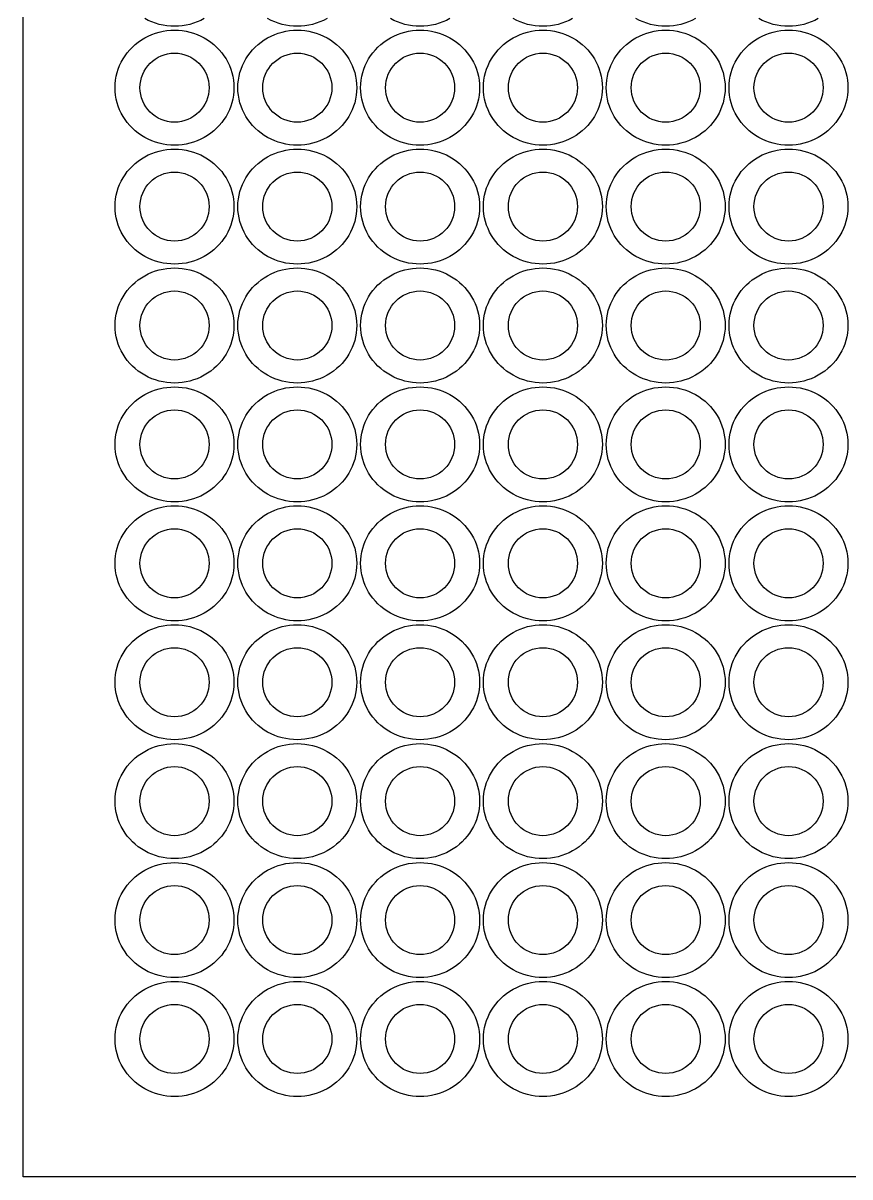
# Model space of a CAD drawing. Extents: x -40 to 224, y -344 to 113.
# Drawn here: x 25 to 132.7, y -343.6 to -193.2 of the extents above; entities that cross this region are included whole.
import ezdxf

# ---------------------------------------------------------------- set-up
doc = ezdxf.new("R2010")
doc.units = 0
doc.layers.add('Capa_1', color=7, linetype='CONTINUOUS')

msp = doc.modelspace()

# ---------------------------------------------------------------- linework, layer by layer
at = {"layer": 'Capa_1', "color": 7}
for points in [[(25, -44.12762), (224.46117, -44.12762), (224.46117, -343.5888), (25, -343.5888)], [(52.476584, -201.608214)], [(68.476584, -201.608214)], [(84.476584, -201.608214)], [(100.476584, -201.608214)], [(116.476584, -201.608214)], [(132.476584, -201.608214)], [(52.476584, -217.108214)], [(68.476584, -217.108214)], [(84.476584, -217.108214)], [(100.476584, -217.108214)], [(116.476584, -217.108214)], [(132.476584, -217.108214)], [(52.476584, -232.608214)], [(68.476584, -232.608214)], [(84.476584, -232.608214)], [(100.476584, -232.608214)], [(116.476584, -232.608214)], [(132.476584, -232.608214)], [(52.476584, -248.108214)], [(68.476584, -248.108214)], [(84.476584, -248.108214)], [(100.476584, -248.108214)], [(116.476584, -248.108214)], [(132.476584, -248.108214)], [(52.476584, -263.608214)], [(68.476584, -263.608214)], [(84.476584, -263.608214)], [(100.476584, -263.608214)], [(116.476584, -263.608214)], [(132.476584, -263.608214)], [(52.476584, -279.108214)], [(68.476584, -279.108214)], [(84.476584, -279.108214)], [(100.476584, -279.108214)], [(116.476584, -279.108214)], [(132.476584, -279.108214)], [(52.476584, -294.608214)], [(68.476584, -294.608214)], [(84.476584, -294.608214)], [(100.476584, -294.608214)], [(116.476584, -294.608214)], [(132.476584, -294.608214)], [(52.476584, -310.108214)], [(68.476584, -310.108214)], [(84.476584, -310.108214)], [(100.476584, -310.108214)], [(116.476584, -310.108214)], [(132.476584, -310.108214)], [(52.476584, -325.608214)], [(68.476584, -325.608214)], [(84.476584, -325.608214)], [(100.476584, -325.608214)], [(116.476584, -325.608214)], [(132.476584, -325.608214)]]:
    msp.add_lwpolyline(points, close=True, dxfattribs=at)
at = {"layer": 'Capa_1', "color": 5}
for points in [[(49.230584, -201.608214)], [(65.230584, -201.608214)], [(81.230584, -201.608214)], [(97.230584, -201.608214)], [(113.230584, -201.608214)], [(129.230584, -201.608214)], [(49.230584, -217.108214)], [(65.230584, -217.108214)], [(81.230584, -217.108214)], [(97.230584, -217.108214)], [(113.230584, -217.108214)], [(129.230584, -217.108214)], [(49.230584, -232.608214)], [(65.230584, -232.608214)], [(81.230584, -232.608214)], [(97.230584, -232.608214)], [(113.230584, -232.608214)], [(129.230584, -232.608214)], [(49.230584, -248.108214)], [(65.230584, -248.108214)], [(81.230584, -248.108214)], [(97.230584, -248.108214)], [(113.230584, -248.108214)], [(129.230584, -248.108214)], [(49.230584, -263.608214)], [(65.230584, -263.608214)], [(81.230584, -263.608214)], [(97.230584, -263.608214)], [(113.230584, -263.608214)], [(129.230584, -263.608214)], [(49.230584, -279.108214)], [(65.230584, -279.108214)], [(81.230584, -279.108214)], [(97.230584, -279.108214)], [(113.230584, -279.108214)], [(129.230584, -279.108214)], [(49.230584, -294.608214)], [(65.230584, -294.608214)], [(81.230584, -294.608214)], [(97.230584, -294.608214)], [(113.230584, -294.608214)], [(129.230584, -294.608214)], [(49.230584, -310.108214)], [(65.230584, -310.108214)], [(81.230584, -310.108214)], [(97.230584, -310.108214)], [(113.230584, -310.108214)], [(129.230584, -310.108214)], [(49.230584, -325.608214)], [(65.230584, -325.608214)], [(81.230584, -325.608214)], [(97.230584, -325.608214)], [(113.230584, -325.608214)], [(129.230584, -325.608214)]]:
    msp.add_lwpolyline(points, close=True, dxfattribs=at)
at = {"layer": 'Capa_1', "color": 7}
for points in [[(48.603584, -192.599941), (46.206963, -193.938972), (43.254204, -193.938972), (40.857583, -192.599941)], [(40.857583, -195.116486), (43.254204, -193.777455), (46.206963, -193.777455), (48.603584, -195.116486)], [(64.603584, -192.599941), (62.206963, -193.938972), (59.254204, -193.938972), (56.857583, -192.599941)], [(56.857583, -195.116486), (59.254204, -193.777455), (62.206963, -193.777455), (64.603584, -195.116486)], [(80.603584, -192.599941), (78.206963, -193.938972), (75.254204, -193.938972), (72.857583, -192.599941)], [(72.857583, -195.116486), (75.254204, -193.777455), (78.206963, -193.777455), (80.603584, -195.116486)], [(96.603584, -192.599941), (94.206963, -193.938972), (91.254204, -193.938972), (88.857583, -192.599941)], [(88.857583, -195.116486), (91.254204, -193.777455), (94.206963, -193.777455), (96.603584, -195.116486)], [(112.603584, -192.599941), (110.206963, -193.938972), (107.254204, -193.938972), (104.857583, -192.599941)], [(104.857583, -195.116486), (107.254204, -193.777455), (110.206963, -193.777455), (112.603584, -195.116486)], [(128.603584, -192.599941), (126.206963, -193.938972), (123.254204, -193.938972), (120.857583, -192.599941)], [(120.857583, -195.116486), (123.254204, -193.777455), (126.206963, -193.777455), (128.603584, -195.116486)], [(36.984583, -201.608214), (36.984583, -198.93015), (38.460962, -196.455518), (40.857583, -195.116486)], [(48.603584, -195.116486), (51.000205, -196.455518), (52.476584, -198.93015), (52.476584, -201.608214)], [(52.984583, -201.608214), (52.984583, -198.93015), (54.460962, -196.455518), (56.857583, -195.116486)], [(64.603584, -195.116486), (67.000205, -196.455518), (68.476584, -198.93015), (68.476584, -201.608214)], [(68.984583, -201.608214), (68.984583, -198.93015), (70.460962, -196.455518), (72.857583, -195.116486)], [(80.603584, -195.116486), (83.000205, -196.455518), (84.476584, -198.93015), (84.476584, -201.608214)], [(84.984583, -201.608214), (84.984583, -198.93015), (86.460962, -196.455518), (88.857583, -195.116486)], [(96.603584, -195.116486), (99.000205, -196.455518), (100.476584, -198.93015), (100.476584, -201.608214)], [(100.984583, -201.608214), (100.984583, -198.93015), (102.460962, -196.455518), (104.857583, -195.116486)], [(112.603584, -195.116486), (115.000205, -196.455518), (116.476584, -198.93015), (116.476584, -201.608214)], [(116.984583, -201.608214), (116.984583, -198.93015), (118.460962, -196.455518), (120.857583, -195.116486)], [(128.603584, -195.116486), (131.000205, -196.455518), (132.476584, -198.93015), (132.476584, -201.608214)], [(40.857583, -208.099941), (38.460962, -206.760909), (36.984583, -204.286277), (36.984583, -201.608214)], [(52.476584, -201.608214), (52.476584, -204.286277), (51.000205, -206.760909), (48.603584, -208.099941)], [(56.857583, -208.099941), (54.460962, -206.760909), (52.984583, -204.286277), (52.984583, -201.608214)], [(68.476584, -201.608214), (68.476584, -204.286277), (67.000205, -206.760909), (64.603584, -208.099941)], [(72.857583, -208.099941), (70.460962, -206.760909), (68.984583, -204.286277), (68.984583, -201.608214)], [(84.476584, -201.608214), (84.476584, -204.286277), (83.000205, -206.760909), (80.603584, -208.099941)], [(88.857583, -208.099941), (86.460962, -206.760909), (84.984583, -204.286277), (84.984583, -201.608214)], [(100.476584, -201.608214), (100.476584, -204.286277), (99.000205, -206.760909), (96.603584, -208.099941)], [(104.857583, -208.099941), (102.460962, -206.760909), (100.984583, -204.286277), (100.984583, -201.608214)], [(116.476584, -201.608214), (116.476584, -204.286277), (115.000205, -206.760909), (112.603584, -208.099941)], [(120.857583, -208.099941), (118.460962, -206.760909), (116.984583, -204.286277), (116.984583, -201.608214)], [(132.476584, -201.608214), (132.476584, -204.286277), (131.000205, -206.760909), (128.603584, -208.099941)], [(48.603584, -208.099941), (46.206963, -209.438972), (43.254204, -209.438972), (40.857583, -208.099941)], [(64.603584, -208.099941), (62.206963, -209.438972), (59.254204, -209.438972), (56.857583, -208.099941)], [(80.603584, -208.099941), (78.206963, -209.438972), (75.254204, -209.438972), (72.857583, -208.099941)], [(96.603584, -208.099941), (94.206963, -209.438972), (91.254204, -209.438972), (88.857583, -208.099941)], [(112.603584, -208.099941), (110.206963, -209.438972), (107.254204, -209.438972), (104.857583, -208.099941)], [(128.603584, -208.099941), (126.206963, -209.438972), (123.254204, -209.438972), (120.857583, -208.099941)], [(40.857583, -210.616486), (43.254204, -209.277455), (46.206963, -209.277455), (48.603584, -210.616486)], [(56.857583, -210.616486), (59.254204, -209.277455), (62.206963, -209.277455), (64.603584, -210.616486)], [(72.857583, -210.616486), (75.254204, -209.277455), (78.206963, -209.277455), (80.603584, -210.616486)], [(88.857583, -210.616486), (91.254204, -209.277455), (94.206963, -209.277455), (96.603584, -210.616486)], [(104.857583, -210.616486), (107.254204, -209.277455), (110.206963, -209.277455), (112.603584, -210.616486)], [(120.857583, -210.616486), (123.254204, -209.277455), (126.206963, -209.277455), (128.603584, -210.616486)], [(36.984583, -217.108214), (36.984583, -214.43015), (38.460962, -211.955518), (40.857583, -210.616486)], [(48.603584, -210.616486), (51.000205, -211.955518), (52.476584, -214.43015), (52.476584, -217.108214)], [(52.984583, -217.108214), (52.984583, -214.43015), (54.460962, -211.955518), (56.857583, -210.616486)], [(64.603584, -210.616486), (67.000205, -211.955518), (68.476584, -214.43015), (68.476584, -217.108214)], [(68.984583, -217.108214), (68.984583, -214.43015), (70.460962, -211.955518), (72.857583, -210.616486)], [(80.603584, -210.616486), (83.000205, -211.955518), (84.476584, -214.43015), (84.476584, -217.108214)], [(84.984583, -217.108214), (84.984583, -214.43015), (86.460962, -211.955518), (88.857583, -210.616486)], [(96.603584, -210.616486), (99.000205, -211.955518), (100.476584, -214.43015), (100.476584, -217.108214)], [(100.984583, -217.108214), (100.984583, -214.43015), (102.460962, -211.955518), (104.857583, -210.616486)], [(112.603584, -210.616486), (115.000205, -211.955518), (116.476584, -214.43015), (116.476584, -217.108214)], [(116.984583, -217.108214), (116.984583, -214.43015), (118.460962, -211.955518), (120.857583, -210.616486)], [(128.603584, -210.616486), (131.000205, -211.955518), (132.476584, -214.43015), (132.476584, -217.108214)], [(40.857583, -223.599941), (38.460962, -222.260909), (36.984583, -219.786277), (36.984583, -217.108214)], [(52.476584, -217.108214), (52.476584, -219.786277), (51.000205, -222.260909), (48.603584, -223.599941)], [(56.857583, -223.599941), (54.460962, -222.260909), (52.984583, -219.786277), (52.984583, -217.108214)], [(68.476584, -217.108214), (68.476584, -219.786277), (67.000205, -222.260909), (64.603584, -223.599941)], [(72.857583, -223.599941), (70.460962, -222.260909), (68.984583, -219.786277), (68.984583, -217.108214)], [(84.476584, -217.108214), (84.476584, -219.786277), (83.000205, -222.260909), (80.603584, -223.599941)], [(88.857583, -223.599941), (86.460962, -222.260909), (84.984583, -219.786277), (84.984583, -217.108214)], [(100.476584, -217.108214), (100.476584, -219.786277), (99.000205, -222.260909), (96.603584, -223.599941)], [(104.857583, -223.599941), (102.460962, -222.260909), (100.984583, -219.786277), (100.984583, -217.108214)], [(116.476584, -217.108214), (116.476584, -219.786277), (115.000205, -222.260909), (112.603584, -223.599941)], [(120.857583, -223.599941), (118.460962, -222.260909), (116.984583, -219.786277), (116.984583, -217.108214)], [(132.476584, -217.108214), (132.476584, -219.786277), (131.000205, -222.260909), (128.603584, -223.599941)], [(48.603584, -223.599941), (46.206963, -224.938972), (43.254204, -224.938972), (40.857583, -223.599941)], [(64.603584, -223.599941), (62.206963, -224.938972), (59.254204, -224.938972), (56.857583, -223.599941)], [(80.603584, -223.599941), (78.206963, -224.938972), (75.254204, -224.938972), (72.857583, -223.599941)], [(96.603584, -223.599941), (94.206963, -224.938972), (91.254204, -224.938972), (88.857583, -223.599941)], [(112.603584, -223.599941), (110.206963, -224.938972), (107.254204, -224.938972), (104.857583, -223.599941)], [(128.603584, -223.599941), (126.206963, -224.938972), (123.254204, -224.938972), (120.857583, -223.599941)], [(40.857583, -226.116486), (43.254204, -224.777455), (46.206963, -224.777455), (48.603584, -226.116486)], [(56.857583, -226.116486), (59.254204, -224.777455), (62.206963, -224.777455), (64.603584, -226.116486)], [(72.857583, -226.116486), (75.254204, -224.777455), (78.206963, -224.777455), (80.603584, -226.116486)], [(88.857583, -226.116486), (91.254204, -224.777455), (94.206963, -224.777455), (96.603584, -226.116486)], [(104.857583, -226.116486), (107.254204, -224.777455), (110.206963, -224.777455), (112.603584, -226.116486)], [(120.857583, -226.116486), (123.254204, -224.777455), (126.206963, -224.777455), (128.603584, -226.116486)], [(36.984583, -232.608214), (36.984583, -229.93015), (38.460962, -227.455518), (40.857583, -226.116486)], [(48.603584, -226.116486), (51.000205, -227.455518), (52.476584, -229.93015), (52.476584, -232.608214)], [(52.984583, -232.608214), (52.984583, -229.93015), (54.460962, -227.455518), (56.857583, -226.116486)], [(64.603584, -226.116486), (67.000205, -227.455518), (68.476584, -229.93015), (68.476584, -232.608214)], [(68.984583, -232.608214), (68.984583, -229.93015), (70.460962, -227.455518), (72.857583, -226.116486)], [(80.603584, -226.116486), (83.000205, -227.455518), (84.476584, -229.93015), (84.476584, -232.608214)], [(84.984583, -232.608214), (84.984583, -229.93015), (86.460962, -227.455518), (88.857583, -226.116486)], [(96.603584, -226.116486), (99.000205, -227.455518), (100.476584, -229.93015), (100.476584, -232.608214)], [(100.984583, -232.608214), (100.984583, -229.93015), (102.460962, -227.455518), (104.857583, -226.116486)], [(112.603584, -226.116486), (115.000205, -227.455518), (116.476584, -229.93015), (116.476584, -232.608214)], [(116.984583, -232.608214), (116.984583, -229.93015), (118.460962, -227.455518), (120.857583, -226.116486)], [(128.603584, -226.116486), (131.000205, -227.455518), (132.476584, -229.93015), (132.476584, -232.608214)], [(40.857583, -239.099941), (38.460962, -237.760909), (36.984583, -235.286277), (36.984583, -232.608214)], [(52.476584, -232.608214), (52.476584, -235.286277), (51.000205, -237.760909), (48.603584, -239.099941)], [(56.857583, -239.099941), (54.460962, -237.760909), (52.984583, -235.286277), (52.984583, -232.608214)], [(68.476584, -232.608214), (68.476584, -235.286277), (67.000205, -237.760909), (64.603584, -239.099941)], [(72.857583, -239.099941), (70.460962, -237.760909), (68.984583, -235.286277), (68.984583, -232.608214)], [(84.476584, -232.608214), (84.476584, -235.286277), (83.000205, -237.760909), (80.603584, -239.099941)], [(88.857583, -239.099941), (86.460962, -237.760909), (84.984583, -235.286277), (84.984583, -232.608214)], [(100.476584, -232.608214), (100.476584, -235.286277), (99.000205, -237.760909), (96.603584, -239.099941)], [(104.857583, -239.099941), (102.460962, -237.760909), (100.984583, -235.286277), (100.984583, -232.608214)], [(116.476584, -232.608214), (116.476584, -235.286277), (115.000205, -237.760909), (112.603584, -239.099941)], [(120.857583, -239.099941), (118.460962, -237.760909), (116.984583, -235.286277), (116.984583, -232.608214)], [(132.476584, -232.608214), (132.476584, -235.286277), (131.000205, -237.760909), (128.603584, -239.099941)], [(48.603584, -239.099941), (46.206963, -240.438972), (43.254204, -240.438972), (40.857583, -239.099941)], [(64.603584, -239.099941), (62.206963, -240.438972), (59.254204, -240.438972), (56.857583, -239.099941)], [(80.603584, -239.099941), (78.206963, -240.438972), (75.254204, -240.438972), (72.857583, -239.099941)], [(96.603584, -239.099941), (94.206963, -240.438972), (91.254204, -240.438972), (88.857583, -239.099941)], [(112.603584, -239.099941), (110.206963, -240.438972), (107.254204, -240.438972), (104.857583, -239.099941)], [(128.603584, -239.099941), (126.206963, -240.438972), (123.254204, -240.438972), (120.857583, -239.099941)], [(40.857583, -241.616486), (43.254204, -240.277455), (46.206963, -240.277455), (48.603584, -241.616486)], [(56.857583, -241.616486), (59.254204, -240.277455), (62.206963, -240.277455), (64.603584, -241.616486)], [(72.857583, -241.616486), (75.254204, -240.277455), (78.206963, -240.277455), (80.603584, -241.616486)], [(88.857583, -241.616486), (91.254204, -240.277455), (94.206963, -240.277455), (96.603584, -241.616486)], [(104.857583, -241.616486), (107.254204, -240.277455), (110.206963, -240.277455), (112.603584, -241.616486)], [(120.857583, -241.616486), (123.254204, -240.277455), (126.206963, -240.277455), (128.603584, -241.616486)], [(36.984583, -248.108214), (36.984583, -245.43015), (38.460962, -242.955518), (40.857583, -241.616486)], [(48.603584, -241.616486), (51.000205, -242.955518), (52.476584, -245.43015), (52.476584, -248.108214)], [(52.984583, -248.108214), (52.984583, -245.43015), (54.460962, -242.955518), (56.857583, -241.616486)], [(64.603584, -241.616486), (67.000205, -242.955518), (68.476584, -245.43015), (68.476584, -248.108214)], [(68.984583, -248.108214), (68.984583, -245.43015), (70.460962, -242.955518), (72.857583, -241.616486)], [(80.603584, -241.616486), (83.000205, -242.955518), (84.476584, -245.43015), (84.476584, -248.108214)], [(84.984583, -248.108214), (84.984583, -245.43015), (86.460962, -242.955518), (88.857583, -241.616486)], [(96.603584, -241.616486), (99.000205, -242.955518), (100.476584, -245.43015), (100.476584, -248.108214)], [(100.984583, -248.108214), (100.984583, -245.43015), (102.460962, -242.955518), (104.857583, -241.616486)], [(112.603584, -241.616486), (115.000205, -242.955518), (116.476584, -245.43015), (116.476584, -248.108214)], [(116.984583, -248.108214), (116.984583, -245.43015), (118.460962, -242.955518), (120.857583, -241.616486)], [(128.603584, -241.616486), (131.000205, -242.955518), (132.476584, -245.43015), (132.476584, -248.108214)], [(40.857583, -254.599941), (38.460962, -253.260909), (36.984583, -250.786277), (36.984583, -248.108214)], [(52.476584, -248.108214), (52.476584, -250.786277), (51.000205, -253.260909), (48.603584, -254.599941)], [(56.857583, -254.599941), (54.460962, -253.260909), (52.984583, -250.786277), (52.984583, -248.108214)], [(68.476584, -248.108214), (68.476584, -250.786277), (67.000205, -253.260909), (64.603584, -254.599941)], [(72.857583, -254.599941), (70.460962, -253.260909), (68.984583, -250.786277), (68.984583, -248.108214)], [(84.476584, -248.108214), (84.476584, -250.786277), (83.000205, -253.260909), (80.603584, -254.599941)], [(88.857583, -254.599941), (86.460962, -253.260909), (84.984583, -250.786277), (84.984583, -248.108214)], [(100.476584, -248.108214), (100.476584, -250.786277), (99.000205, -253.260909), (96.603584, -254.599941)], [(104.857583, -254.599941), (102.460962, -253.260909), (100.984583, -250.786277), (100.984583, -248.108214)], [(116.476584, -248.108214), (116.476584, -250.786277), (115.000205, -253.260909), (112.603584, -254.599941)], [(120.857583, -254.599941), (118.460962, -253.260909), (116.984583, -250.786277), (116.984583, -248.108214)], [(132.476584, -248.108214), (132.476584, -250.786277), (131.000205, -253.260909), (128.603584, -254.599941)], [(48.603584, -254.599941), (46.206963, -255.938972), (43.254204, -255.938972), (40.857583, -254.599941)], [(64.603584, -254.599941), (62.206963, -255.938972), (59.254204, -255.938972), (56.857583, -254.599941)], [(80.603584, -254.599941), (78.206963, -255.938972), (75.254204, -255.938972), (72.857583, -254.599941)], [(96.603584, -254.599941), (94.206963, -255.938972), (91.254204, -255.938972), (88.857583, -254.599941)], [(112.603584, -254.599941), (110.206963, -255.938972), (107.254204, -255.938972), (104.857583, -254.599941)], [(128.603584, -254.599941), (126.206963, -255.938972), (123.254204, -255.938972), (120.857583, -254.599941)], [(36.984583, -263.608214), (36.984583, -260.93015), (38.460962, -258.455518), (40.857583, -257.116486)], [(40.857583, -257.116486), (43.254204, -255.777455), (46.206963, -255.777455), (48.603584, -257.116486)], [(48.603584, -257.116486), (51.000205, -258.455518), (52.476584, -260.93015), (52.476584, -263.608214)], [(52.984583, -263.608214), (52.984583, -260.93015), (54.460962, -258.455518), (56.857583, -257.116486)], [(56.857583, -257.116486), (59.254204, -255.777455), (62.206963, -255.777455), (64.603584, -257.116486)], [(64.603584, -257.116486), (67.000205, -258.455518), (68.476584, -260.93015), (68.476584, -263.608214)], [(68.984583, -263.608214), (68.984583, -260.93015), (70.460962, -258.455518), (72.857583, -257.116486)], [(72.857583, -257.116486), (75.254204, -255.777455), (78.206963, -255.777455), (80.603584, -257.116486)], [(80.603584, -257.116486), (83.000205, -258.455518), (84.476584, -260.93015), (84.476584, -263.608214)], [(84.984583, -263.608214), (84.984583, -260.93015), (86.460962, -258.455518), (88.857583, -257.116486)], [(88.857583, -257.116486), (91.254204, -255.777455), (94.206963, -255.777455), (96.603584, -257.116486)], [(96.603584, -257.116486), (99.000205, -258.455518), (100.476584, -260.93015), (100.476584, -263.608214)], [(100.984583, -263.608214), (100.984583, -260.93015), (102.460962, -258.455518), (104.857583, -257.116486)], [(104.857583, -257.116486), (107.254204, -255.777455), (110.206963, -255.777455), (112.603584, -257.116486)], [(112.603584, -257.116486), (115.000205, -258.455518), (116.476584, -260.93015), (116.476584, -263.608214)], [(116.984583, -263.608214), (116.984583, -260.93015), (118.460962, -258.455518), (120.857583, -257.116486)], [(120.857583, -257.116486), (123.254204, -255.777455), (126.206963, -255.777455), (128.603584, -257.116486)], [(128.603584, -257.116486), (131.000205, -258.455518), (132.476584, -260.93015), (132.476584, -263.608214)], [(40.857583, -270.099941), (38.460962, -268.760909), (36.984583, -266.286277), (36.984583, -263.608214)], [(52.476584, -263.608214), (52.476584, -266.286277), (51.000205, -268.760909), (48.603584, -270.099941)], [(56.857583, -270.099941), (54.460962, -268.760909), (52.984583, -266.286277), (52.984583, -263.608214)], [(68.476584, -263.608214), (68.476584, -266.286277), (67.000205, -268.760909), (64.603584, -270.099941)], [(72.857583, -270.099941), (70.460962, -268.760909), (68.984583, -266.286277), (68.984583, -263.608214)], [(84.476584, -263.608214), (84.476584, -266.286277), (83.000205, -268.760909), (80.603584, -270.099941)], [(88.857583, -270.099941), (86.460962, -268.760909), (84.984583, -266.286277), (84.984583, -263.608214)], [(100.476584, -263.608214), (100.476584, -266.286277), (99.000205, -268.760909), (96.603584, -270.099941)], [(104.857583, -270.099941), (102.460962, -268.760909), (100.984583, -266.286277), (100.984583, -263.608214)], [(116.476584, -263.608214), (116.476584, -266.286277), (115.000205, -268.760909), (112.603584, -270.099941)], [(120.857583, -270.099941), (118.460962, -268.760909), (116.984583, -266.286277), (116.984583, -263.608214)], [(132.476584, -263.608214), (132.476584, -266.286277), (131.000205, -268.760909), (128.603584, -270.099941)], [(48.603584, -270.099941), (46.206963, -271.438972), (43.254204, -271.438972), (40.857583, -270.099941)], [(64.603584, -270.099941), (62.206963, -271.438972), (59.254204, -271.438972), (56.857583, -270.099941)], [(80.603584, -270.099941), (78.206963, -271.438972), (75.254204, -271.438972), (72.857583, -270.099941)], [(96.603584, -270.099941), (94.206963, -271.438972), (91.254204, -271.438972), (88.857583, -270.099941)], [(112.603584, -270.099941), (110.206963, -271.438972), (107.254204, -271.438972), (104.857583, -270.099941)], [(128.603584, -270.099941), (126.206963, -271.438972), (123.254204, -271.438972), (120.857583, -270.099941)], [(40.857583, -272.616486), (43.254204, -271.277455), (46.206963, -271.277455), (48.603584, -272.616486)], [(56.857583, -272.616486), (59.254204, -271.277455), (62.206963, -271.277455), (64.603584, -272.616486)], [(72.857583, -272.616486), (75.254204, -271.277455), (78.206963, -271.277455), (80.603584, -272.616486)], [(88.857583, -272.616486), (91.254204, -271.277455), (94.206963, -271.277455), (96.603584, -272.616486)], [(104.857583, -272.616486), (107.254204, -271.277455), (110.206963, -271.277455), (112.603584, -272.616486)], [(120.857583, -272.616486), (123.254204, -271.277455), (126.206963, -271.277455), (128.603584, -272.616486)], [(36.984583, -279.108214), (36.984583, -276.43015), (38.460962, -273.955518), (40.857583, -272.616486)], [(48.603584, -272.616486), (51.000205, -273.955518), (52.476584, -276.43015), (52.476584, -279.108214)], [(52.984583, -279.108214), (52.984583, -276.43015), (54.460962, -273.955518), (56.857583, -272.616486)], [(64.603584, -272.616486), (67.000205, -273.955518), (68.476584, -276.43015), (68.476584, -279.108214)], [(68.984583, -279.108214), (68.984583, -276.43015), (70.460962, -273.955518), (72.857583, -272.616486)], [(80.603584, -272.616486), (83.000205, -273.955518), (84.476584, -276.43015), (84.476584, -279.108214)], [(84.984583, -279.108214), (84.984583, -276.43015), (86.460962, -273.955518), (88.857583, -272.616486)], [(96.603584, -272.616486), (99.000205, -273.955518), (100.476584, -276.43015), (100.476584, -279.108214)], [(100.984583, -279.108214), (100.984583, -276.43015), (102.460962, -273.955518), (104.857583, -272.616486)], [(112.603584, -272.616486), (115.000205, -273.955518), (116.476584, -276.43015), (116.476584, -279.108214)], [(116.984583, -279.108214), (116.984583, -276.43015), (118.460962, -273.955518), (120.857583, -272.616486)], [(128.603584, -272.616486), (131.000205, -273.955518), (132.476584, -276.43015), (132.476584, -279.108214)], [(40.857583, -285.599941), (38.460962, -284.260909), (36.984583, -281.786277), (36.984583, -279.108214)], [(52.476584, -279.108214), (52.476584, -281.786277), (51.000205, -284.260909), (48.603584, -285.599941)], [(56.857583, -285.599941), (54.460962, -284.260909), (52.984583, -281.786277), (52.984583, -279.108214)], [(68.476584, -279.108214), (68.476584, -281.786277), (67.000205, -284.260909), (64.603584, -285.599941)], [(72.857583, -285.599941), (70.460962, -284.260909), (68.984583, -281.786277), (68.984583, -279.108214)], [(84.476584, -279.108214), (84.476584, -281.786277), (83.000205, -284.260909), (80.603584, -285.599941)], [(88.857583, -285.599941), (86.460962, -284.260909), (84.984583, -281.786277), (84.984583, -279.108214)], [(100.476584, -279.108214), (100.476584, -281.786277), (99.000205, -284.260909), (96.603584, -285.599941)], [(104.857583, -285.599941), (102.460962, -284.260909), (100.984583, -281.786277), (100.984583, -279.108214)], [(116.476584, -279.108214), (116.476584, -281.786277), (115.000205, -284.260909), (112.603584, -285.599941)], [(120.857583, -285.599941), (118.460962, -284.260909), (116.984583, -281.786277), (116.984583, -279.108214)], [(132.476584, -279.108214), (132.476584, -281.786277), (131.000205, -284.260909), (128.603584, -285.599941)], [(48.603584, -285.599941), (46.206963, -286.938972), (43.254204, -286.938972), (40.857583, -285.599941)], [(64.603584, -285.599941), (62.206963, -286.938972), (59.254204, -286.938972), (56.857583, -285.599941)], [(80.603584, -285.599941), (78.206963, -286.938972), (75.254204, -286.938972), (72.857583, -285.599941)], [(96.603584, -285.599941), (94.206963, -286.938972), (91.254204, -286.938972), (88.857583, -285.599941)], [(112.603584, -285.599941), (110.206963, -286.938972), (107.254204, -286.938972), (104.857583, -285.599941)], [(128.603584, -285.599941), (126.206963, -286.938972), (123.254204, -286.938972), (120.857583, -285.599941)], [(40.857583, -288.116486), (43.254204, -286.777455), (46.206963, -286.777455), (48.603584, -288.116486)], [(56.857583, -288.116486), (59.254204, -286.777455), (62.206963, -286.777455), (64.603584, -288.116486)], [(72.857583, -288.116486), (75.254204, -286.777455), (78.206963, -286.777455), (80.603584, -288.116486)], [(88.857583, -288.116486), (91.254204, -286.777455), (94.206963, -286.777455), (96.603584, -288.116486)], [(104.857583, -288.116486), (107.254204, -286.777455), (110.206963, -286.777455), (112.603584, -288.116486)], [(120.857583, -288.116486), (123.254204, -286.777455), (126.206963, -286.777455), (128.603584, -288.116486)], [(36.984583, -294.608214), (36.984583, -291.93015), (38.460962, -289.455518), (40.857583, -288.116486)], [(48.603584, -288.116486), (51.000205, -289.455518), (52.476584, -291.93015), (52.476584, -294.608214)], [(52.984583, -294.608214), (52.984583, -291.93015), (54.460962, -289.455518), (56.857583, -288.116486)], [(64.603584, -288.116486), (67.000205, -289.455518), (68.476584, -291.93015), (68.476584, -294.608214)], [(68.984583, -294.608214), (68.984583, -291.93015), (70.460962, -289.455518), (72.857583, -288.116486)], [(80.603584, -288.116486), (83.000205, -289.455518), (84.476584, -291.93015), (84.476584, -294.608214)], [(84.984583, -294.608214), (84.984583, -291.93015), (86.460962, -289.455518), (88.857583, -288.116486)], [(96.603584, -288.116486), (99.000205, -289.455518), (100.476584, -291.93015), (100.476584, -294.608214)], [(100.984583, -294.608214), (100.984583, -291.93015), (102.460962, -289.455518), (104.857583, -288.116486)], [(112.603584, -288.116486), (115.000205, -289.455518), (116.476584, -291.93015), (116.476584, -294.608214)], [(116.984583, -294.608214), (116.984583, -291.93015), (118.460962, -289.455518), (120.857583, -288.116486)], [(128.603584, -288.116486), (131.000205, -289.455518), (132.476584, -291.93015), (132.476584, -294.608214)], [(40.857583, -301.099941), (38.460962, -299.760909), (36.984583, -297.286277), (36.984583, -294.608214)], [(52.476584, -294.608214), (52.476584, -297.286277), (51.000205, -299.760909), (48.603584, -301.099941)], [(56.857583, -301.099941), (54.460962, -299.760909), (52.984583, -297.286277), (52.984583, -294.608214)], [(68.476584, -294.608214), (68.476584, -297.286277), (67.000205, -299.760909), (64.603584, -301.099941)], [(72.857583, -301.099941), (70.460962, -299.760909), (68.984583, -297.286277), (68.984583, -294.608214)], [(84.476584, -294.608214), (84.476584, -297.286277), (83.000205, -299.760909), (80.603584, -301.099941)], [(88.857583, -301.099941), (86.460962, -299.760909), (84.984583, -297.286277), (84.984583, -294.608214)], [(100.476584, -294.608214), (100.476584, -297.286277), (99.000205, -299.760909), (96.603584, -301.099941)], [(104.857583, -301.099941), (102.460962, -299.760909), (100.984583, -297.286277), (100.984583, -294.608214)], [(116.476584, -294.608214), (116.476584, -297.286277), (115.000205, -299.760909), (112.603584, -301.099941)], [(120.857583, -301.099941), (118.460962, -299.760909), (116.984583, -297.286277), (116.984583, -294.608214)], [(132.476584, -294.608214), (132.476584, -297.286277), (131.000205, -299.760909), (128.603584, -301.099941)], [(48.603584, -301.099941), (46.206963, -302.438972), (43.254204, -302.438972), (40.857583, -301.099941)], [(40.857583, -303.616486), (43.254204, -302.277455), (46.206963, -302.277455), (48.603584, -303.616486)], [(64.603584, -301.099941), (62.206963, -302.438972), (59.254204, -302.438972), (56.857583, -301.099941)], [(56.857583, -303.616486), (59.254204, -302.277455), (62.206963, -302.277455), (64.603584, -303.616486)], [(80.603584, -301.099941), (78.206963, -302.438972), (75.254204, -302.438972), (72.857583, -301.099941)], [(72.857583, -303.616486), (75.254204, -302.277455), (78.206963, -302.277455), (80.603584, -303.616486)], [(96.603584, -301.099941), (94.206963, -302.438972), (91.254204, -302.438972), (88.857583, -301.099941)], [(88.857583, -303.616486), (91.254204, -302.277455), (94.206963, -302.277455), (96.603584, -303.616486)], [(112.603584, -301.099941), (110.206963, -302.438972), (107.254204, -302.438972), (104.857583, -301.099941)], [(104.857583, -303.616486), (107.254204, -302.277455), (110.206963, -302.277455), (112.603584, -303.616486)], [(128.603584, -301.099941), (126.206963, -302.438972), (123.254204, -302.438972), (120.857583, -301.099941)], [(120.857583, -303.616486), (123.254204, -302.277455), (126.206963, -302.277455), (128.603584, -303.616486)], [(36.984583, -310.108214), (36.984583, -307.43015), (38.460962, -304.955518), (40.857583, -303.616486)], [(48.603584, -303.616486), (51.000205, -304.955518), (52.476584, -307.43015), (52.476584, -310.108214)], [(52.984583, -310.108214), (52.984583, -307.43015), (54.460962, -304.955518), (56.857583, -303.616486)], [(64.603584, -303.616486), (67.000205, -304.955518), (68.476584, -307.43015), (68.476584, -310.108214)], [(68.984583, -310.108214), (68.984583, -307.43015), (70.460962, -304.955518), (72.857583, -303.616486)], [(80.603584, -303.616486), (83.000205, -304.955518), (84.476584, -307.43015), (84.476584, -310.108214)], [(84.984583, -310.108214), (84.984583, -307.43015), (86.460962, -304.955518), (88.857583, -303.616486)], [(96.603584, -303.616486), (99.000205, -304.955518), (100.476584, -307.43015), (100.476584, -310.108214)], [(100.984583, -310.108214), (100.984583, -307.43015), (102.460962, -304.955518), (104.857583, -303.616486)], [(112.603584, -303.616486), (115.000205, -304.955518), (116.476584, -307.43015), (116.476584, -310.108214)], [(116.984583, -310.108214), (116.984583, -307.43015), (118.460962, -304.955518), (120.857583, -303.616486)], [(128.603584, -303.616486), (131.000205, -304.955518), (132.476584, -307.43015), (132.476584, -310.108214)], [(40.857583, -316.599941), (38.460962, -315.260909), (36.984583, -312.786277), (36.984583, -310.108214)], [(52.476584, -310.108214), (52.476584, -312.786277), (51.000205, -315.260909), (48.603584, -316.599941)], [(56.857583, -316.599941), (54.460962, -315.260909), (52.984583, -312.786277), (52.984583, -310.108214)], [(68.476584, -310.108214), (68.476584, -312.786277), (67.000205, -315.260909), (64.603584, -316.599941)], [(72.857583, -316.599941), (70.460962, -315.260909), (68.984583, -312.786277), (68.984583, -310.108214)], [(84.476584, -310.108214), (84.476584, -312.786277), (83.000205, -315.260909), (80.603584, -316.599941)], [(88.857583, -316.599941), (86.460962, -315.260909), (84.984583, -312.786277), (84.984583, -310.108214)], [(100.476584, -310.108214), (100.476584, -312.786277), (99.000205, -315.260909), (96.603584, -316.599941)], [(104.857583, -316.599941), (102.460962, -315.260909), (100.984583, -312.786277), (100.984583, -310.108214)], [(116.476584, -310.108214), (116.476584, -312.786277), (115.000205, -315.260909), (112.603584, -316.599941)], [(120.857583, -316.599941), (118.460962, -315.260909), (116.984583, -312.786277), (116.984583, -310.108214)], [(132.476584, -310.108214), (132.476584, -312.786277), (131.000205, -315.260909), (128.603584, -316.599941)], [(48.603584, -316.599941), (46.206963, -317.938972), (43.254204, -317.938972), (40.857583, -316.599941)], [(64.603584, -316.599941), (62.206963, -317.938972), (59.254204, -317.938972), (56.857583, -316.599941)], [(80.603584, -316.599941), (78.206963, -317.938972), (75.254204, -317.938972), (72.857583, -316.599941)], [(96.603584, -316.599941), (94.206963, -317.938972), (91.254204, -317.938972), (88.857583, -316.599941)], [(112.603584, -316.599941), (110.206963, -317.938972), (107.254204, -317.938972), (104.857583, -316.599941)], [(128.603584, -316.599941), (126.206963, -317.938972), (123.254204, -317.938972), (120.857583, -316.599941)], [(40.857583, -319.116486), (43.254204, -317.777455), (46.206963, -317.777455), (48.603584, -319.116486)], [(56.857583, -319.116486), (59.254204, -317.777455), (62.206963, -317.777455), (64.603584, -319.116486)], [(72.857583, -319.116486), (75.254204, -317.777455), (78.206963, -317.777455), (80.603584, -319.116486)], [(88.857583, -319.116486), (91.254204, -317.777455), (94.206963, -317.777455), (96.603584, -319.116486)], [(104.857583, -319.116486), (107.254204, -317.777455), (110.206963, -317.777455), (112.603584, -319.116486)], [(120.857583, -319.116486), (123.254204, -317.777455), (126.206963, -317.777455), (128.603584, -319.116486)], [(36.984583, -325.608214), (36.984583, -322.93015), (38.460962, -320.455518), (40.857583, -319.116486)], [(48.603584, -319.116486), (51.000205, -320.455518), (52.476584, -322.93015), (52.476584, -325.608214)], [(52.984583, -325.608214), (52.984583, -322.93015), (54.460962, -320.455518), (56.857583, -319.116486)], [(64.603584, -319.116486), (67.000205, -320.455518), (68.476584, -322.93015), (68.476584, -325.608214)], [(68.984583, -325.608214), (68.984583, -322.93015), (70.460962, -320.455518), (72.857583, -319.116486)], [(80.603584, -319.116486), (83.000205, -320.455518), (84.476584, -322.93015), (84.476584, -325.608214)], [(84.984583, -325.608214), (84.984583, -322.93015), (86.460962, -320.455518), (88.857583, -319.116486)], [(96.603584, -319.116486), (99.000205, -320.455518), (100.476584, -322.93015), (100.476584, -325.608214)], [(100.984583, -325.608214), (100.984583, -322.93015), (102.460962, -320.455518), (104.857583, -319.116486)], [(112.603584, -319.116486), (115.000205, -320.455518), (116.476584, -322.93015), (116.476584, -325.608214)], [(116.984583, -325.608214), (116.984583, -322.93015), (118.460962, -320.455518), (120.857583, -319.116486)], [(128.603584, -319.116486), (131.000205, -320.455518), (132.476584, -322.93015), (132.476584, -325.608214)], [(40.857583, -332.099941), (38.460962, -330.760909), (36.984583, -328.286277), (36.984583, -325.608214)], [(52.476584, -325.608214), (52.476584, -328.286277), (51.000205, -330.760909), (48.603584, -332.099941)], [(56.857583, -332.099941), (54.460962, -330.760909), (52.984583, -328.286277), (52.984583, -325.608214)], [(68.476584, -325.608214), (68.476584, -328.286277), (67.000205, -330.760909), (64.603584, -332.099941)], [(72.857583, -332.099941), (70.460962, -330.760909), (68.984583, -328.286277), (68.984583, -325.608214)], [(84.476584, -325.608214), (84.476584, -328.286277), (83.000205, -330.760909), (80.603584, -332.099941)], [(88.857583, -332.099941), (86.460962, -330.760909), (84.984583, -328.286277), (84.984583, -325.608214)], [(100.476584, -325.608214), (100.476584, -328.286277), (99.000205, -330.760909), (96.603584, -332.099941)], [(104.857583, -332.099941), (102.460962, -330.760909), (100.984583, -328.286277), (100.984583, -325.608214)], [(116.476584, -325.608214), (116.476584, -328.286277), (115.000205, -330.760909), (112.603584, -332.099941)], [(120.857583, -332.099941), (118.460962, -330.760909), (116.984583, -328.286277), (116.984583, -325.608214)], [(132.476584, -325.608214), (132.476584, -328.286277), (131.000205, -330.760909), (128.603584, -332.099941)], [(48.603584, -332.099941), (46.206963, -333.438972), (43.254204, -333.438972), (40.857583, -332.099941)], [(64.603584, -332.099941), (62.206963, -333.438972), (59.254204, -333.438972), (56.857583, -332.099941)], [(80.603584, -332.099941), (78.206963, -333.438972), (75.254204, -333.438972), (72.857583, -332.099941)], [(96.603584, -332.099941), (94.206963, -333.438972), (91.254204, -333.438972), (88.857583, -332.099941)], [(112.603584, -332.099941), (110.206963, -333.438972), (107.254204, -333.438972), (104.857583, -332.099941)], [(128.603584, -332.099941), (126.206963, -333.438972), (123.254204, -333.438972), (120.857583, -332.099941)]]:
    msp.add_open_spline(points, degree=3, dxfattribs=at)
at = {"layer": 'Capa_1', "color": 5}
for points in [[(40.230584, -201.608214), (40.230584, -199.122932), (42.245302, -197.108214), (44.730584, -197.108214)], [(44.730584, -197.108214), (47.215865, -197.108214), (49.230583, -199.122932), (49.230584, -201.608214)], [(56.230584, -201.608214), (56.230584, -199.122932), (58.245302, -197.108214), (60.730584, -197.108214)], [(60.730584, -197.108214), (63.215865, -197.108214), (65.230583, -199.122932), (65.230584, -201.608214)], [(72.230584, -201.608214), (72.230584, -199.122932), (74.245302, -197.108214), (76.730584, -197.108214)], [(76.730584, -197.108214), (79.215865, -197.108214), (81.230583, -199.122932), (81.230584, -201.608214)], [(88.230584, -201.608214), (88.230584, -199.122932), (90.245302, -197.108214), (92.730584, -197.108214)], [(92.730584, -197.108214), (95.215865, -197.108214), (97.230583, -199.122932), (97.230584, -201.608214)], [(104.230584, -201.608214), (104.230584, -199.122932), (106.245302, -197.108214), (108.730584, -197.108214)], [(108.730584, -197.108214), (111.215865, -197.108214), (113.230583, -199.122932), (113.230584, -201.608214)], [(120.230584, -201.608214), (120.230584, -199.122932), (122.245302, -197.108214), (124.730584, -197.108214)], [(124.730584, -197.108214), (127.215865, -197.108214), (129.230583, -199.122932), (129.230584, -201.608214)], [(44.730584, -206.108213), (42.245302, -206.108213), (40.230584, -204.093495), (40.230584, -201.608214)], [(49.230584, -201.608214), (49.230583, -204.093495), (47.215865, -206.108213), (44.730584, -206.108213)], [(60.730584, -206.108213), (58.245302, -206.108213), (56.230584, -204.093495), (56.230584, -201.608214)], [(65.230584, -201.608214), (65.230583, -204.093495), (63.215865, -206.108213), (60.730584, -206.108213)], [(76.730584, -206.108213), (74.245302, -206.108213), (72.230584, -204.093495), (72.230584, -201.608214)], [(81.230584, -201.608214), (81.230583, -204.093495), (79.215865, -206.108213), (76.730584, -206.108213)], [(92.730584, -206.108213), (90.245302, -206.108213), (88.230584, -204.093495), (88.230584, -201.608214)], [(97.230584, -201.608214), (97.230583, -204.093495), (95.215865, -206.108213), (92.730584, -206.108213)], [(108.730584, -206.108213), (106.245302, -206.108213), (104.230584, -204.093495), (104.230584, -201.608214)], [(113.230584, -201.608214), (113.230583, -204.093495), (111.215865, -206.108213), (108.730584, -206.108213)], [(124.730584, -206.108213), (122.245302, -206.108213), (120.230584, -204.093495), (120.230584, -201.608214)], [(129.230584, -201.608214), (129.230583, -204.093495), (127.215865, -206.108213), (124.730584, -206.108213)], [(40.230584, -217.108214), (40.230584, -214.622932), (42.245302, -212.608214), (44.730584, -212.608214)], [(44.730584, -212.608214), (47.215865, -212.608214), (49.230583, -214.622932), (49.230584, -217.108214)], [(56.230584, -217.108214), (56.230584, -214.622932), (58.245302, -212.608214), (60.730584, -212.608214)], [(60.730584, -212.608214), (63.215865, -212.608214), (65.230583, -214.622932), (65.230584, -217.108214)], [(72.230584, -217.108214), (72.230584, -214.622932), (74.245302, -212.608214), (76.730584, -212.608214)], [(76.730584, -212.608214), (79.215865, -212.608214), (81.230583, -214.622932), (81.230584, -217.108214)], [(88.230584, -217.108214), (88.230584, -214.622932), (90.245302, -212.608214), (92.730584, -212.608214)], [(92.730584, -212.608214), (95.215865, -212.608214), (97.230583, -214.622932), (97.230584, -217.108214)], [(104.230584, -217.108214), (104.230584, -214.622932), (106.245302, -212.608214), (108.730584, -212.608214)], [(108.730584, -212.608214), (111.215865, -212.608214), (113.230583, -214.622932), (113.230584, -217.108214)], [(120.230584, -217.108214), (120.230584, -214.622932), (122.245302, -212.608214), (124.730584, -212.608214)], [(124.730584, -212.608214), (127.215865, -212.608214), (129.230583, -214.622932), (129.230584, -217.108214)], [(44.730584, -221.608213), (42.245302, -221.608213), (40.230584, -219.593495), (40.230584, -217.108214)], [(49.230584, -217.108214), (49.230583, -219.593495), (47.215865, -221.608213), (44.730584, -221.608213)], [(60.730584, -221.608213), (58.245302, -221.608213), (56.230584, -219.593495), (56.230584, -217.108214)], [(65.230584, -217.108214), (65.230583, -219.593495), (63.215865, -221.608213), (60.730584, -221.608213)], [(76.730584, -221.608213), (74.245302, -221.608213), (72.230584, -219.593495), (72.230584, -217.108214)], [(81.230584, -217.108214), (81.230583, -219.593495), (79.215865, -221.608213), (76.730584, -221.608213)], [(92.730584, -221.608213), (90.245302, -221.608213), (88.230584, -219.593495), (88.230584, -217.108214)], [(97.230584, -217.108214), (97.230583, -219.593495), (95.215865, -221.608213), (92.730584, -221.608213)], [(108.730584, -221.608213), (106.245302, -221.608213), (104.230584, -219.593495), (104.230584, -217.108214)], [(113.230584, -217.108214), (113.230583, -219.593495), (111.215865, -221.608213), (108.730584, -221.608213)], [(124.730584, -221.608213), (122.245302, -221.608213), (120.230584, -219.593495), (120.230584, -217.108214)], [(129.230584, -217.108214), (129.230583, -219.593495), (127.215865, -221.608213), (124.730584, -221.608213)], [(40.230584, -232.608214), (40.230584, -230.122932), (42.245302, -228.108214), (44.730584, -228.108214)], [(44.730584, -228.108214), (47.215865, -228.108214), (49.230583, -230.122932), (49.230584, -232.608214)], [(56.230584, -232.608214), (56.230584, -230.122932), (58.245302, -228.108214), (60.730584, -228.108214)], [(60.730584, -228.108214), (63.215865, -228.108214), (65.230583, -230.122932), (65.230584, -232.608214)], [(72.230584, -232.608214), (72.230584, -230.122932), (74.245302, -228.108214), (76.730584, -228.108214)], [(76.730584, -228.108214), (79.215865, -228.108214), (81.230583, -230.122932), (81.230584, -232.608214)], [(88.230584, -232.608214), (88.230584, -230.122932), (90.245302, -228.108214), (92.730584, -228.108214)], [(92.730584, -228.108214), (95.215865, -228.108214), (97.230583, -230.122932), (97.230584, -232.608214)], [(104.230584, -232.608214), (104.230584, -230.122932), (106.245302, -228.108214), (108.730584, -228.108214)], [(108.730584, -228.108214), (111.215865, -228.108214), (113.230583, -230.122932), (113.230584, -232.608214)], [(120.230584, -232.608214), (120.230584, -230.122932), (122.245302, -228.108214), (124.730584, -228.108214)], [(124.730584, -228.108214), (127.215865, -228.108214), (129.230583, -230.122932), (129.230584, -232.608214)], [(44.730584, -237.108213), (42.245302, -237.108213), (40.230584, -235.093495), (40.230584, -232.608214)], [(49.230584, -232.608214), (49.230583, -235.093495), (47.215865, -237.108213), (44.730584, -237.108213)], [(60.730584, -237.108213), (58.245302, -237.108213), (56.230584, -235.093495), (56.230584, -232.608214)], [(65.230584, -232.608214), (65.230583, -235.093495), (63.215865, -237.108213), (60.730584, -237.108213)], [(76.730584, -237.108213), (74.245302, -237.108213), (72.230584, -235.093495), (72.230584, -232.608214)], [(81.230584, -232.608214), (81.230583, -235.093495), (79.215865, -237.108213), (76.730584, -237.108213)], [(92.730584, -237.108213), (90.245302, -237.108213), (88.230584, -235.093495), (88.230584, -232.608214)], [(97.230584, -232.608214), (97.230583, -235.093495), (95.215865, -237.108213), (92.730584, -237.108213)], [(108.730584, -237.108213), (106.245302, -237.108213), (104.230584, -235.093495), (104.230584, -232.608214)], [(113.230584, -232.608214), (113.230583, -235.093495), (111.215865, -237.108213), (108.730584, -237.108213)], [(124.730584, -237.108213), (122.245302, -237.108213), (120.230584, -235.093495), (120.230584, -232.608214)], [(129.230584, -232.608214), (129.230583, -235.093495), (127.215865, -237.108213), (124.730584, -237.108213)], [(40.230584, -248.108214), (40.230584, -245.622932), (42.245302, -243.608214), (44.730584, -243.608214)], [(44.730584, -243.608214), (47.215865, -243.608214), (49.230583, -245.622932), (49.230584, -248.108214)], [(56.230584, -248.108214), (56.230584, -245.622932), (58.245302, -243.608214), (60.730584, -243.608214)], [(60.730584, -243.608214), (63.215865, -243.608214), (65.230583, -245.622932), (65.230584, -248.108214)], [(72.230584, -248.108214), (72.230584, -245.622932), (74.245302, -243.608214), (76.730584, -243.608214)], [(76.730584, -243.608214), (79.215865, -243.608214), (81.230583, -245.622932), (81.230584, -248.108214)], [(88.230584, -248.108214), (88.230584, -245.622932), (90.245302, -243.608214), (92.730584, -243.608214)], [(92.730584, -243.608214), (95.215865, -243.608214), (97.230583, -245.622932), (97.230584, -248.108214)], [(104.230584, -248.108214), (104.230584, -245.622932), (106.245302, -243.608214), (108.730584, -243.608214)], [(108.730584, -243.608214), (111.215865, -243.608214), (113.230583, -245.622932), (113.230584, -248.108214)], [(120.230584, -248.108214), (120.230584, -245.622932), (122.245302, -243.608214), (124.730584, -243.608214)], [(124.730584, -243.608214), (127.215865, -243.608214), (129.230583, -245.622932), (129.230584, -248.108214)], [(44.730584, -252.608213), (42.245302, -252.608213), (40.230584, -250.593495), (40.230584, -248.108214)], [(49.230584, -248.108214), (49.230583, -250.593495), (47.215865, -252.608213), (44.730584, -252.608213)], [(60.730584, -252.608213), (58.245302, -252.608213), (56.230584, -250.593495), (56.230584, -248.108214)], [(65.230584, -248.108214), (65.230583, -250.593495), (63.215865, -252.608213), (60.730584, -252.608213)], [(76.730584, -252.608213), (74.245302, -252.608213), (72.230584, -250.593495), (72.230584, -248.108214)], [(81.230584, -248.108214), (81.230583, -250.593495), (79.215865, -252.608213), (76.730584, -252.608213)], [(92.730584, -252.608213), (90.245302, -252.608213), (88.230584, -250.593495), (88.230584, -248.108214)], [(97.230584, -248.108214), (97.230583, -250.593495), (95.215865, -252.608213), (92.730584, -252.608213)], [(108.730584, -252.608213), (106.245302, -252.608213), (104.230584, -250.593495), (104.230584, -248.108214)], [(113.230584, -248.108214), (113.230583, -250.593495), (111.215865, -252.608213), (108.730584, -252.608213)], [(124.730584, -252.608213), (122.245302, -252.608213), (120.230584, -250.593495), (120.230584, -248.108214)], [(129.230584, -248.108214), (129.230583, -250.593495), (127.215865, -252.608213), (124.730584, -252.608213)], [(40.230584, -263.608214), (40.230584, -261.122932), (42.245302, -259.108214), (44.730584, -259.108214)], [(44.730584, -259.108214), (47.215865, -259.108214), (49.230583, -261.122932), (49.230584, -263.608214)], [(56.230584, -263.608214), (56.230584, -261.122932), (58.245302, -259.108214), (60.730584, -259.108214)], [(60.730584, -259.108214), (63.215865, -259.108214), (65.230583, -261.122932), (65.230584, -263.608214)], [(72.230584, -263.608214), (72.230584, -261.122932), (74.245302, -259.108214), (76.730584, -259.108214)], [(76.730584, -259.108214), (79.215865, -259.108214), (81.230583, -261.122932), (81.230584, -263.608214)], [(88.230584, -263.608214), (88.230584, -261.122932), (90.245302, -259.108214), (92.730584, -259.108214)], [(92.730584, -259.108214), (95.215865, -259.108214), (97.230583, -261.122932), (97.230584, -263.608214)], [(104.230584, -263.608214), (104.230584, -261.122932), (106.245302, -259.108214), (108.730584, -259.108214)], [(108.730584, -259.108214), (111.215865, -259.108214), (113.230583, -261.122932), (113.230584, -263.608214)], [(120.230584, -263.608214), (120.230584, -261.122932), (122.245302, -259.108214), (124.730584, -259.108214)], [(124.730584, -259.108214), (127.215865, -259.108214), (129.230583, -261.122932), (129.230584, -263.608214)], [(44.730584, -268.108213), (42.245302, -268.108213), (40.230584, -266.093495), (40.230584, -263.608214)], [(49.230584, -263.608214), (49.230583, -266.093495), (47.215865, -268.108213), (44.730584, -268.108213)], [(60.730584, -268.108213), (58.245302, -268.108213), (56.230584, -266.093495), (56.230584, -263.608214)], [(65.230584, -263.608214), (65.230583, -266.093495), (63.215865, -268.108213), (60.730584, -268.108213)], [(76.730584, -268.108213), (74.245302, -268.108213), (72.230584, -266.093495), (72.230584, -263.608214)], [(81.230584, -263.608214), (81.230583, -266.093495), (79.215865, -268.108213), (76.730584, -268.108213)], [(92.730584, -268.108213), (90.245302, -268.108213), (88.230584, -266.093495), (88.230584, -263.608214)], [(97.230584, -263.608214), (97.230583, -266.093495), (95.215865, -268.108213), (92.730584, -268.108213)], [(108.730584, -268.108213), (106.245302, -268.108213), (104.230584, -266.093495), (104.230584, -263.608214)], [(113.230584, -263.608214), (113.230583, -266.093495), (111.215865, -268.108213), (108.730584, -268.108213)], [(124.730584, -268.108213), (122.245302, -268.108213), (120.230584, -266.093495), (120.230584, -263.608214)], [(129.230584, -263.608214), (129.230583, -266.093495), (127.215865, -268.108213), (124.730584, -268.108213)], [(40.230584, -279.108214), (40.230584, -276.622932), (42.245302, -274.608214), (44.730584, -274.608214)], [(44.730584, -274.608214), (47.215865, -274.608214), (49.230583, -276.622932), (49.230584, -279.108214)], [(56.230584, -279.108214), (56.230584, -276.622932), (58.245302, -274.608214), (60.730584, -274.608214)], [(60.730584, -274.608214), (63.215865, -274.608214), (65.230583, -276.622932), (65.230584, -279.108214)], [(72.230584, -279.108214), (72.230584, -276.622932), (74.245302, -274.608214), (76.730584, -274.608214)], [(76.730584, -274.608214), (79.215865, -274.608214), (81.230583, -276.622932), (81.230584, -279.108214)], [(88.230584, -279.108214), (88.230584, -276.622932), (90.245302, -274.608214), (92.730584, -274.608214)], [(92.730584, -274.608214), (95.215865, -274.608214), (97.230583, -276.622932), (97.230584, -279.108214)], [(104.230584, -279.108214), (104.230584, -276.622932), (106.245302, -274.608214), (108.730584, -274.608214)], [(108.730584, -274.608214), (111.215865, -274.608214), (113.230583, -276.622932), (113.230584, -279.108214)], [(120.230584, -279.108214), (120.230584, -276.622932), (122.245302, -274.608214), (124.730584, -274.608214)], [(124.730584, -274.608214), (127.215865, -274.608214), (129.230583, -276.622932), (129.230584, -279.108214)], [(44.730584, -283.608213), (42.245302, -283.608213), (40.230584, -281.593495), (40.230584, -279.108214)], [(49.230584, -279.108214), (49.230583, -281.593495), (47.215865, -283.608213), (44.730584, -283.608213)], [(60.730584, -283.608213), (58.245302, -283.608213), (56.230584, -281.593495), (56.230584, -279.108214)], [(65.230584, -279.108214), (65.230583, -281.593495), (63.215865, -283.608213), (60.730584, -283.608213)], [(76.730584, -283.608213), (74.245302, -283.608213), (72.230584, -281.593495), (72.230584, -279.108214)], [(81.230584, -279.108214), (81.230583, -281.593495), (79.215865, -283.608213), (76.730584, -283.608213)], [(92.730584, -283.608213), (90.245302, -283.608213), (88.230584, -281.593495), (88.230584, -279.108214)], [(97.230584, -279.108214), (97.230583, -281.593495), (95.215865, -283.608213), (92.730584, -283.608213)], [(108.730584, -283.608213), (106.245302, -283.608213), (104.230584, -281.593495), (104.230584, -279.108214)], [(113.230584, -279.108214), (113.230583, -281.593495), (111.215865, -283.608213), (108.730584, -283.608213)], [(124.730584, -283.608213), (122.245302, -283.608213), (120.230584, -281.593495), (120.230584, -279.108214)], [(129.230584, -279.108214), (129.230583, -281.593495), (127.215865, -283.608213), (124.730584, -283.608213)], [(40.230584, -294.608214), (40.230584, -292.122932), (42.245302, -290.108214), (44.730584, -290.108214)], [(44.730584, -290.108214), (47.215865, -290.108214), (49.230583, -292.122932), (49.230584, -294.608214)], [(56.230584, -294.608214), (56.230584, -292.122932), (58.245302, -290.108214), (60.730584, -290.108214)], [(60.730584, -290.108214), (63.215865, -290.108214), (65.230583, -292.122932), (65.230584, -294.608214)], [(72.230584, -294.608214), (72.230584, -292.122932), (74.245302, -290.108214), (76.730584, -290.108214)], [(76.730584, -290.108214), (79.215865, -290.108214), (81.230583, -292.122932), (81.230584, -294.608214)], [(88.230584, -294.608214), (88.230584, -292.122932), (90.245302, -290.108214), (92.730584, -290.108214)], [(92.730584, -290.108214), (95.215865, -290.108214), (97.230583, -292.122932), (97.230584, -294.608214)], [(104.230584, -294.608214), (104.230584, -292.122932), (106.245302, -290.108214), (108.730584, -290.108214)], [(108.730584, -290.108214), (111.215865, -290.108214), (113.230583, -292.122932), (113.230584, -294.608214)], [(120.230584, -294.608214), (120.230584, -292.122932), (122.245302, -290.108214), (124.730584, -290.108214)], [(124.730584, -290.108214), (127.215865, -290.108214), (129.230583, -292.122932), (129.230584, -294.608214)], [(44.730584, -299.108213), (42.245302, -299.108213), (40.230584, -297.093495), (40.230584, -294.608214)], [(49.230584, -294.608214), (49.230583, -297.093495), (47.215865, -299.108213), (44.730584, -299.108213)], [(60.730584, -299.108213), (58.245302, -299.108213), (56.230584, -297.093495), (56.230584, -294.608214)], [(65.230584, -294.608214), (65.230583, -297.093495), (63.215865, -299.108213), (60.730584, -299.108213)], [(76.730584, -299.108213), (74.245302, -299.108213), (72.230584, -297.093495), (72.230584, -294.608214)], [(81.230584, -294.608214), (81.230583, -297.093495), (79.215865, -299.108213), (76.730584, -299.108213)], [(92.730584, -299.108213), (90.245302, -299.108213), (88.230584, -297.093495), (88.230584, -294.608214)], [(97.230584, -294.608214), (97.230583, -297.093495), (95.215865, -299.108213), (92.730584, -299.108213)], [(108.730584, -299.108213), (106.245302, -299.108213), (104.230584, -297.093495), (104.230584, -294.608214)], [(113.230584, -294.608214), (113.230583, -297.093495), (111.215865, -299.108213), (108.730584, -299.108213)], [(124.730584, -299.108213), (122.245302, -299.108213), (120.230584, -297.093495), (120.230584, -294.608214)], [(129.230584, -294.608214), (129.230583, -297.093495), (127.215865, -299.108213), (124.730584, -299.108213)], [(40.230584, -310.108214), (40.230584, -307.622932), (42.245302, -305.608214), (44.730584, -305.608214)], [(44.730584, -305.608214), (47.215865, -305.608214), (49.230583, -307.622932), (49.230584, -310.108214)], [(56.230584, -310.108214), (56.230584, -307.622932), (58.245302, -305.608214), (60.730584, -305.608214)], [(60.730584, -305.608214), (63.215865, -305.608214), (65.230583, -307.622932), (65.230584, -310.108214)], [(72.230584, -310.108214), (72.230584, -307.622932), (74.245302, -305.608214), (76.730584, -305.608214)], [(76.730584, -305.608214), (79.215865, -305.608214), (81.230583, -307.622932), (81.230584, -310.108214)], [(88.230584, -310.108214), (88.230584, -307.622932), (90.245302, -305.608214), (92.730584, -305.608214)], [(92.730584, -305.608214), (95.215865, -305.608214), (97.230583, -307.622932), (97.230584, -310.108214)], [(104.230584, -310.108214), (104.230584, -307.622932), (106.245302, -305.608214), (108.730584, -305.608214)], [(108.730584, -305.608214), (111.215865, -305.608214), (113.230583, -307.622932), (113.230584, -310.108214)], [(120.230584, -310.108214), (120.230584, -307.622932), (122.245302, -305.608214), (124.730584, -305.608214)], [(124.730584, -305.608214), (127.215865, -305.608214), (129.230583, -307.622932), (129.230584, -310.108214)], [(44.730584, -314.608213), (42.245302, -314.608213), (40.230584, -312.593495), (40.230584, -310.108214)], [(49.230584, -310.108214), (49.230583, -312.593495), (47.215865, -314.608213), (44.730584, -314.608213)], [(60.730584, -314.608213), (58.245302, -314.608213), (56.230584, -312.593495), (56.230584, -310.108214)], [(65.230584, -310.108214), (65.230583, -312.593495), (63.215865, -314.608213), (60.730584, -314.608213)], [(76.730584, -314.608213), (74.245302, -314.608213), (72.230584, -312.593495), (72.230584, -310.108214)], [(81.230584, -310.108214), (81.230583, -312.593495), (79.215865, -314.608213), (76.730584, -314.608213)], [(92.730584, -314.608213), (90.245302, -314.608213), (88.230584, -312.593495), (88.230584, -310.108214)], [(97.230584, -310.108214), (97.230583, -312.593495), (95.215865, -314.608213), (92.730584, -314.608213)], [(108.730584, -314.608213), (106.245302, -314.608213), (104.230584, -312.593495), (104.230584, -310.108214)], [(113.230584, -310.108214), (113.230583, -312.593495), (111.215865, -314.608213), (108.730584, -314.608213)], [(124.730584, -314.608213), (122.245302, -314.608213), (120.230584, -312.593495), (120.230584, -310.108214)], [(129.230584, -310.108214), (129.230583, -312.593495), (127.215865, -314.608213), (124.730584, -314.608213)], [(40.230584, -325.608214), (40.230584, -323.122932), (42.245302, -321.108214), (44.730584, -321.108214)], [(44.730584, -321.108214), (47.215865, -321.108214), (49.230583, -323.122932), (49.230584, -325.608214)], [(56.230584, -325.608214), (56.230584, -323.122932), (58.245302, -321.108214), (60.730584, -321.108214)], [(60.730584, -321.108214), (63.215865, -321.108214), (65.230583, -323.122932), (65.230584, -325.608214)], [(72.230584, -325.608214), (72.230584, -323.122932), (74.245302, -321.108214), (76.730584, -321.108214)], [(76.730584, -321.108214), (79.215865, -321.108214), (81.230583, -323.122932), (81.230584, -325.608214)], [(88.230584, -325.608214), (88.230584, -323.122932), (90.245302, -321.108214), (92.730584, -321.108214)], [(92.730584, -321.108214), (95.215865, -321.108214), (97.230583, -323.122932), (97.230584, -325.608214)], [(104.230584, -325.608214), (104.230584, -323.122932), (106.245302, -321.108214), (108.730584, -321.108214)], [(108.730584, -321.108214), (111.215865, -321.108214), (113.230583, -323.122932), (113.230584, -325.608214)], [(120.230584, -325.608214), (120.230584, -323.122932), (122.245302, -321.108214), (124.730584, -321.108214)], [(124.730584, -321.108214), (127.215865, -321.108214), (129.230583, -323.122932), (129.230584, -325.608214)], [(44.730584, -330.108213), (42.245302, -330.108213), (40.230584, -328.093495), (40.230584, -325.608214)], [(49.230584, -325.608214), (49.230583, -328.093495), (47.215865, -330.108213), (44.730584, -330.108213)], [(60.730584, -330.108213), (58.245302, -330.108213), (56.230584, -328.093495), (56.230584, -325.608214)], [(65.230584, -325.608214), (65.230583, -328.093495), (63.215865, -330.108213), (60.730584, -330.108213)], [(76.730584, -330.108213), (74.245302, -330.108213), (72.230584, -328.093495), (72.230584, -325.608214)], [(81.230584, -325.608214), (81.230583, -328.093495), (79.215865, -330.108213), (76.730584, -330.108213)], [(92.730584, -330.108213), (90.245302, -330.108213), (88.230584, -328.093495), (88.230584, -325.608214)], [(97.230584, -325.608214), (97.230583, -328.093495), (95.215865, -330.108213), (92.730584, -330.108213)], [(108.730584, -330.108213), (106.245302, -330.108213), (104.230584, -328.093495), (104.230584, -325.608214)], [(113.230584, -325.608214), (113.230583, -328.093495), (111.215865, -330.108213), (108.730584, -330.108213)], [(124.730584, -330.108213), (122.245302, -330.108213), (120.230584, -328.093495), (120.230584, -325.608214)], [(129.230584, -325.608214), (129.230583, -328.093495), (127.215865, -330.108213), (124.730584, -330.108213)]]:
    msp.add_open_spline(points, degree=3, dxfattribs=at)

doc.saveas('drawing.dxf')
